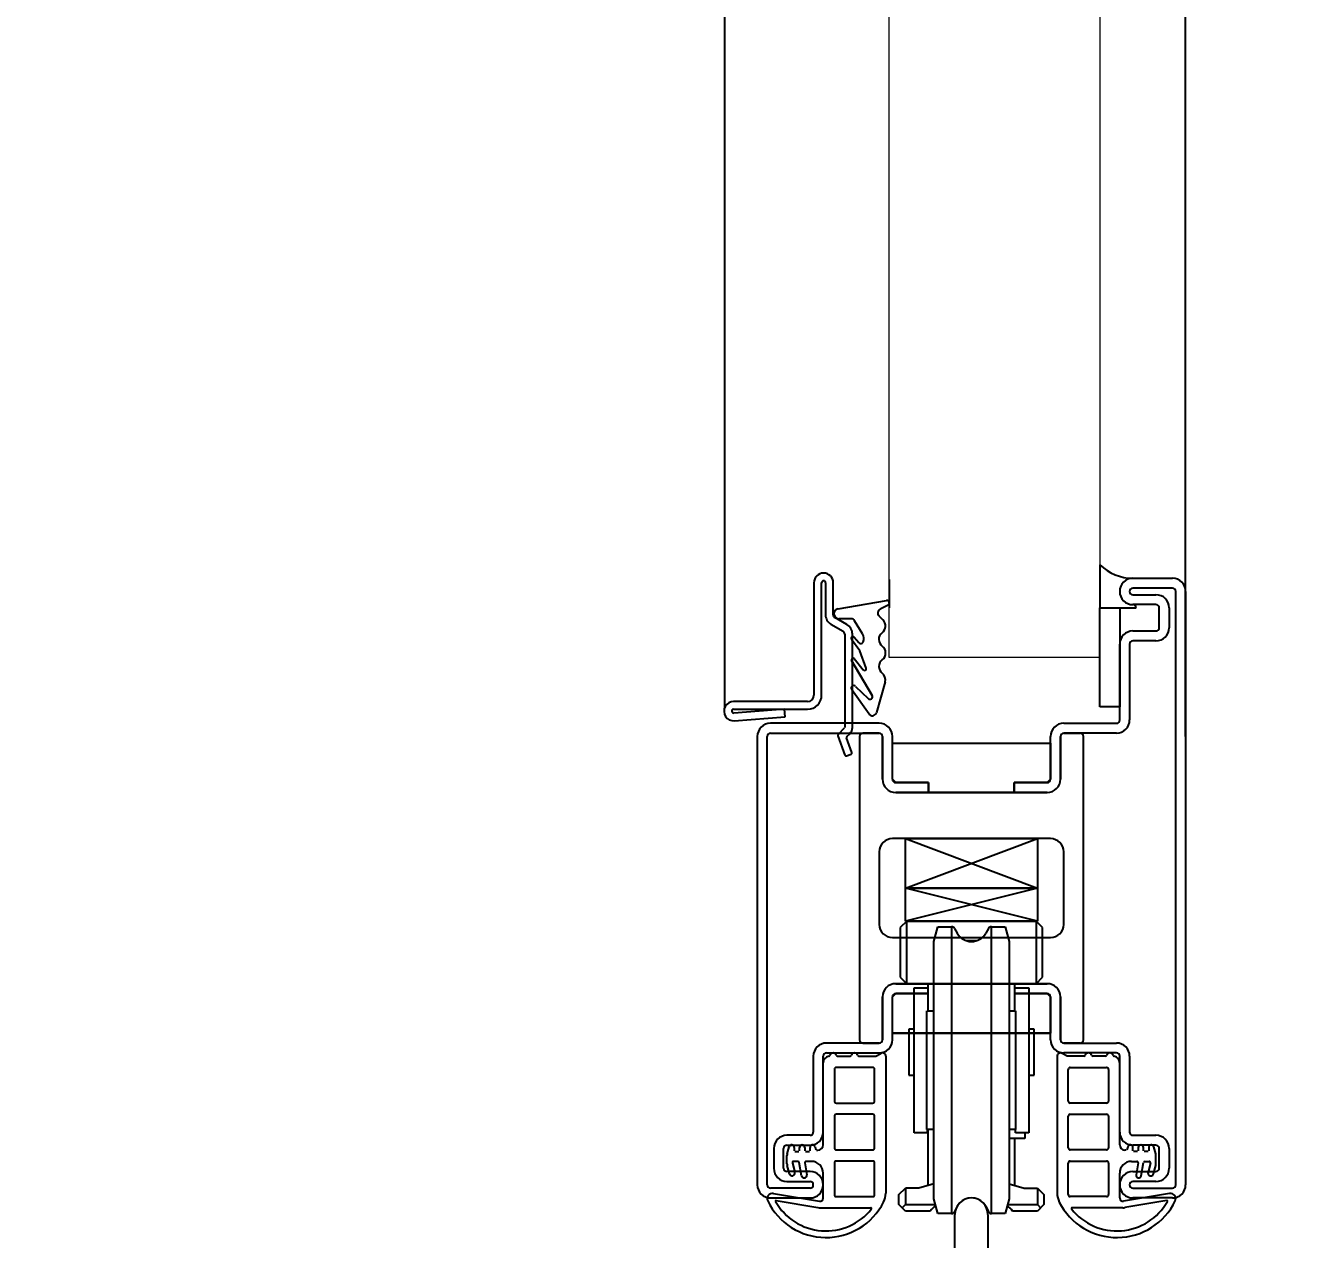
# Model space of a CAD drawing. Header units: inches. Extents: x -2661 to 42767, y -1222 to 9099.
# Drawn here: x -435.72 to -428.07, y 2838.34 to 2845.52 of the extents above; entities that cross this region are included whole.
import ezdxf
from ezdxf import colors
from ezdxf.entities.mleader import LeaderData, LeaderLine
from ezdxf.math import Vec2, Vec3

# ---------------------------------------------------------------- set-up
doc = ezdxf.new("R2010")
doc.units = ezdxf.units.IN
doc.header["$LTSCALE"] = 12
doc.header["$MEASUREMENT"] = 0
doc.layers.get('0').update_dxf_attribs({"linetype": 'CONTINUOUS'})
doc.layers.add('S-ANNO-NOTE', color=4, linetype='CONTINUOUS')
doc.layers.add('S-ARCH', color=1, linetype='CONTINUOUS')
doc.styles.add('Arial', font='arial.ttf', dxfattribs={"width": 0.85})

# ---------------------------------------------------------------- blocks, each defined once
blk = doc.blocks.new('_DotBlank')
at = {"color": 0, "lineweight": -2}
blk.add_line((-0.5, 0), (-1, 0), dxfattribs=at)
blk.add_circle((0, 0), 0.5, dxfattribs=at)

msp = doc.modelspace()

# ---------------------------------------------------------------- linework, layer by layer
at = {"layer": 'S-ARCH'}
for p, q in [((-431.58278, 2869.60671), (-431.58278, 2841.48495)), ((-428.85283, 2841.31468), (-428.85283, 2869.60671)), ((-429.35987, 2842.33068), (-429.35987, 2842.07518)), ((-430.60793, 2842.24371), (-430.60793, 2842.07518)), ((-429.16487, 2842.25068), (-428.93083, 2842.25068)), ((-431.05249, 2842.22429), (-431.05249, 2841.55929)), ((-431.00689, 2841.55929), (-431.00689, 2842.22429)), ((-430.98409, 2842.22429), (-430.98409, 2842.03463)), ((-430.93849, 2842.03464), (-430.93849, 2842.22429)), ((-428.93083, 2842.19218), (-429.16483, 2842.19218)), ((-428.91133, 2838.66268), (-428.91133, 2842.17268)), ((-428.85283, 2842.17268), (-428.85283, 2838.66268)), ((-430.90957, 2842.0705), (-430.62321, 2842.11903)), ((-430.61404, 2842.09079), (-430.66109, 2842.06761)), ((-429.02833, 2842.09468), (-429.16487, 2842.09468)), ((-429.16483, 2842.15318), (-429.02833, 2842.15318)), ((-430.85722, 2841.97675), (-430.92899, 2842.01818)), ((-430.66772, 2842.0275), (-430.64411, 2842.00391)), ((-429.36007, 2841.49018), (-429.36007, 2842.07518)), ((-429.36007, 2842.07518), (-429.24287, 2842.07518)), ((-429.35987, 2842.07518), (-429.14537, 2842.07518)), ((-429.24287, 2842.07518), (-429.24287, 2841.49018)), ((-429.00883, 2841.95818), (-429.00883, 2842.07518)), ((-428.95033, 2842.07518), (-428.95033, 2841.95818)), ((-430.95179, 2841.97869), (-430.88002, 2841.93726)), ((-430.83308, 2842.01097), (-430.90449, 2842.01094)), ((-430.76548, 2841.92199), (-430.81164, 2841.99884)), ((-429.16483, 2841.93868), (-429.02833, 2841.93868)), ((-430.87052, 2841.9208), (-430.87052, 2841.36872)), ((-430.78181, 2841.8211), (-430.83047, 2841.88928)), ((-430.82492, 2841.36872), (-430.82492, 2841.9208)), ((-430.81493, 2841.90184), (-430.78682, 2841.86965)), ((-429.24283, 2841.41218), (-429.24283, 2841.86068)), ((-429.18433, 2841.86068), (-429.18433, 2841.41218)), ((-429.02833, 2841.88018), (-429.16483, 2841.88018)), ((-430.74334, 2841.71901), (-430.78181, 2841.8211)), ((-430.70849, 2841.55714), (-430.8301, 2841.76382)), ((-430.8301, 2841.76382), (-430.70849, 2841.55714)), ((-430.81379, 2841.77528), (-430.76039, 2841.70909)), ((-430.63178, 2841.63707), (-430.68223, 2841.45563)), ((-430.82904, 2841.59178), (-430.72669, 2841.44784)), ((-430.80627, 2841.61112), (-430.73191, 2841.53879)), ((-431.09049, 2841.52129), (-431.52792, 2841.52128)), ((-429.24287, 2841.49018), (-429.36007, 2841.49018)), ((-431.52792, 2841.47568), (-431.09049, 2841.47569)), ((-431.22627, 2841.47548), (-431.52715, 2841.45291)), ((-431.52408, 2841.40741), (-431.22321, 2841.42998)), ((-431.22321, 2841.42998), (-431.22627, 2841.47548)), ((-430.66633, 2841.39268), (-431.30983, 2841.39268)), ((-431.30983, 2841.33418), (-430.66633, 2841.33418)), ((-430.87274, 2841.36335), (-430.90994, 2841.32615)), ((-430.85716, 2841.31444), (-430.8405, 2841.3311)), ((-430.66633, 2841.33418), (-430.76383, 2841.33418)), ((-429.57433, 2841.39268), (-429.26233, 2841.39268)), ((-429.26233, 2841.33418), (-429.57433, 2841.33418)), ((-429.57433, 2841.33418), (-429.47683, 2841.33418)), ((-431.38783, 2841.31468), (-431.38783, 2838.66268)), ((-431.32933, 2838.66268), (-431.32933, 2841.31468)), ((-430.91171, 2841.31817), (-430.87036, 2841.20459)), ((-430.82752, 2841.22019), (-430.85892, 2841.30647)), ((-430.78333, 2841.31468), (-430.78333, 2839.52068)), ((-430.64683, 2841.31468), (-430.64683, 2841.06118)), ((-430.64683, 2841.06118), (-430.64683, 2841.31468)), ((-430.58833, 2841.06118), (-430.58833, 2841.31468)), ((-430.58833, 2841.27568), (-429.65233, 2841.27568)), ((-430.58833, 2841.06118), (-430.58833, 2841.27568)), ((-429.65233, 2841.06118), (-429.65233, 2841.31468)), ((-429.65233, 2841.27568), (-429.65233, 2841.06118)), ((-429.59383, 2841.06118), (-429.59383, 2841.31468)), ((-429.59383, 2841.31468), (-429.59383, 2841.06118)), ((-429.45733, 2839.52068), (-429.45733, 2841.31468)), ((-430.86062, 2841.20005), (-430.83206, 2841.21044)), ((-430.56883, 2841.04168), (-430.58833, 2841.06118)), ((-430.56883, 2841.04168), (-430.37383, 2841.04168)), ((-430.37383, 2841.04168), (-430.56883, 2841.04168)), ((-430.37383, 2841.04168), (-430.37383, 2840.98318)), ((-430.37383, 2840.98318), (-430.37383, 2841.04168)), ((-429.86683, 2840.98318), (-429.86683, 2841.04168)), ((-429.86683, 2841.04168), (-429.67183, 2841.04168)), ((-429.67183, 2841.04168), (-429.86683, 2841.04168)), ((-429.86683, 2841.04168), (-429.86683, 2840.98318)), ((-429.65233, 2841.06118), (-429.67183, 2841.04168)), ((-430.37383, 2840.98318), (-430.56883, 2840.98318)), ((-430.56883, 2840.98318), (-429.67183, 2840.98318)), ((-429.86683, 2840.98318), (-430.37383, 2840.98318)), ((-429.67183, 2840.98318), (-429.86683, 2840.98318)), ((-429.65233, 2840.71018), (-430.58833, 2840.71018)), ((-430.51033, 2840.41776), (-429.73033, 2840.71018)), ((-430.51033, 2840.71018), (-429.73033, 2840.71018)), ((-430.51033, 2840.41776), (-430.51033, 2840.71018)), ((-430.51033, 2840.71018), (-429.73033, 2840.41776)), ((-429.73033, 2840.71018), (-429.73033, 2840.41776)), ((-430.66633, 2840.63218), (-430.66633, 2840.20318)), ((-429.57433, 2840.20318), (-429.57433, 2840.63218)), ((-429.73033, 2840.22276), (-430.51033, 2840.41776)), ((-430.51033, 2840.41776), (-429.73033, 2840.41776)), ((-430.51033, 2840.22276), (-430.51033, 2840.41776)), ((-429.73033, 2840.41776), (-430.51033, 2840.41776)), ((-429.73033, 2840.41776), (-430.51033, 2840.22276)), ((-429.73033, 2840.41776), (-429.73033, 2840.22276)), ((-430.50253, 2840.22276), (-430.54153, 2840.18376)), ((-430.54153, 2840.18376), (-430.54153, 2839.89126)), ((-429.73033, 2840.22276), (-430.51033, 2840.22276)), ((-430.50253, 2839.85226), (-430.50253, 2840.22276)), ((-430.50253, 2840.22276), (-429.73813, 2840.22276)), ((-430.34263, 2840.10213), (-430.31923, 2840.18946)), ((-430.31923, 2840.18946), (-430.23854, 2840.18946)), ((-430.23854, 2840.18946), (-430.23854, 2838.49296)), ((-430.22166, 2840.17971), (-430.20477, 2840.15046)), ((-430.01901, 2840.17971), (-430.03589, 2840.15046)), ((-430.00212, 2838.49296), (-430.00212, 2840.18946)), ((-430.00212, 2840.18946), (-429.92143, 2840.18946)), ((-429.92143, 2840.18946), (-429.89803, 2840.10213)), ((-429.69913, 2840.18376), (-429.73813, 2840.22276)), ((-429.73813, 2840.22276), (-429.73813, 2839.85226)), ((-429.69913, 2839.89126), (-429.69913, 2840.18376)), ((-430.58833, 2840.12518), (-429.65233, 2840.12518)), ((-430.34263, 2838.58029), (-430.34263, 2840.10213)), ((-430.09251, 2840.10576), (-430.14815, 2840.10576)), ((-429.89803, 2840.10213), (-429.89803, 2838.58029)), ((-430.54153, 2839.89126), (-430.50253, 2839.85226)), ((-429.73813, 2839.85226), (-429.69913, 2839.89126)), ((-430.58833, 2839.77418), (-430.56883, 2839.79368)), ((-429.67183, 2839.85218), (-430.56883, 2839.85218)), ((-430.56883, 2839.85218), (-430.37383, 2839.85218)), ((-430.37383, 2839.79368), (-430.56883, 2839.79368)), ((-430.56883, 2839.79368), (-430.37383, 2839.79368)), ((-430.50253, 2839.85226), (-430.34263, 2839.85226)), ((-430.45963, 2838.97071), (-430.45963, 2839.82871)), ((-430.45963, 2839.82871), (-430.38163, 2839.82871)), ((-430.37773, 2839.85226), (-430.37773, 2839.69216)), ((-430.37383, 2839.85218), (-429.86683, 2839.85218)), ((-429.73813, 2839.85226), (-429.89803, 2839.85226)), ((-429.86683, 2839.85218), (-429.67183, 2839.85218)), ((-429.67183, 2839.79368), (-429.86683, 2839.79368)), ((-429.86683, 2839.79368), (-429.67183, 2839.79368)), ((-429.86293, 2839.69216), (-429.86293, 2839.85226)), ((-429.85903, 2839.82871), (-429.78103, 2839.82871)), ((-429.78103, 2839.82871), (-429.78103, 2838.97071)), ((-429.67183, 2839.79368), (-429.65233, 2839.77418)), ((-430.64683, 2839.77418), (-430.64683, 2839.52068)), ((-430.64683, 2839.52068), (-430.64683, 2839.77418)), ((-430.58833, 2839.52068), (-430.58833, 2839.77418)), ((-430.58833, 2839.55968), (-430.58833, 2839.77418)), ((-429.65233, 2839.52068), (-429.65233, 2839.77418)), ((-429.65233, 2839.77418), (-429.65233, 2839.55968)), ((-429.59383, 2839.52068), (-429.59383, 2839.77418)), ((-429.59383, 2839.77418), (-429.59383, 2839.52068)), ((-430.38358, 2838.99026), (-430.38358, 2839.69215)), ((-430.38163, 2839.69215), (-430.34263, 2839.69221)), ((-429.89803, 2839.69221), (-429.85903, 2839.69215)), ((-429.85708, 2838.99026), (-429.85708, 2839.69215)), ((-430.45963, 2839.58258), (-430.49005, 2839.58364)), ((-430.49005, 2839.58364), (-430.49005, 2839.31064)), ((-429.74983, 2839.58366), (-429.78103, 2839.58258)), ((-429.74983, 2839.31061), (-429.74983, 2839.58366)), ((-430.66633, 2839.50118), (-430.97833, 2839.50118)), ((-430.76383, 2839.50118), (-430.66633, 2839.50118)), ((-429.65233, 2839.55968), (-430.58833, 2839.55968)), ((-430.58833, 2839.55968), (-429.65233, 2839.55968)), ((-429.47683, 2839.50118), (-429.57433, 2839.50118)), ((-429.57433, 2839.50118), (-429.26233, 2839.50118)), ((-431.05633, 2839.42318), (-431.05633, 2838.97468)), ((-430.99783, 2838.97468), (-430.99783, 2839.42318)), ((-430.97833, 2839.44268), (-430.66633, 2839.44268)), ((-430.91317, 2839.42318), (-430.83874, 2839.42318)), ((-430.78642, 2839.42318), (-430.68583, 2839.42318)), ((-430.68583, 2839.42318), (-430.65658, 2839.44007)), ((-430.62733, 2839.42318), (-430.62733, 2838.61318)), ((-429.61333, 2839.42318), (-429.61333, 2838.61318)), ((-429.55483, 2839.42318), (-429.58408, 2839.44007)), ((-429.26233, 2839.44268), (-429.57433, 2839.44268)), ((-429.45424, 2839.42318), (-429.55483, 2839.42318)), ((-429.32749, 2839.42318), (-429.40192, 2839.42318)), ((-429.24283, 2838.97468), (-429.24283, 2839.42318)), ((-429.18433, 2839.42318), (-429.18433, 2838.97468)), ((-430.99783, 2838.89845), (-430.99783, 2839.38418)), ((-430.93153, 2839.34518), (-430.93153, 2839.15798)), ((-430.70533, 2839.35688), (-430.91983, 2839.35688)), ((-430.69363, 2839.15798), (-430.69363, 2839.34518)), ((-429.54703, 2839.15798), (-429.54703, 2839.34518)), ((-429.53533, 2839.35688), (-429.32083, 2839.35688)), ((-429.30913, 2839.34518), (-429.30913, 2839.15798)), ((-429.24283, 2838.89845), (-429.24283, 2839.38418)), ((-430.49005, 2839.31064), (-430.45963, 2839.3117)), ((-429.78103, 2839.3117), (-429.74983, 2839.31061)), ((-430.91983, 2839.14628), (-430.70533, 2839.14628)), ((-429.32083, 2839.14628), (-429.53533, 2839.14628)), ((-430.93153, 2839.06828), (-430.93153, 2838.88109)), ((-430.70533, 2839.07998), (-430.91983, 2839.07998)), ((-430.69363, 2838.88109), (-430.69363, 2839.06828)), ((-429.54703, 2838.88109), (-429.54703, 2839.06828)), ((-429.53533, 2839.07998), (-429.32083, 2839.07998)), ((-429.30913, 2839.06828), (-429.30913, 2838.88109)), ((-431.07583, 2838.95518), (-431.21233, 2838.95518)), ((-430.38163, 2838.97071), (-430.45963, 2838.97071)), ((-430.34263, 2838.99021), (-430.38163, 2838.99026)), ((-430.38163, 2838.99026), (-430.38163, 2838.97071)), ((-430.37773, 2838.99026), (-430.37773, 2838.65789)), ((-429.85903, 2838.99026), (-429.89803, 2838.99021)), ((-429.85903, 2838.97071), (-429.85903, 2838.99026)), ((-429.78103, 2838.97071), (-429.85903, 2838.97071)), ((-429.80443, 2838.97071), (-429.80443, 2838.93576)), ((-429.16483, 2838.95518), (-429.02833, 2838.95518)), ((-431.29033, 2838.87718), (-431.29033, 2838.76018)), ((-431.23183, 2838.76018), (-431.23183, 2838.87718)), ((-431.21233, 2838.89668), (-431.07583, 2838.89668)), ((-431.211, 2838.84623), (-431.20011, 2838.8869)), ((-431.16944, 2838.88286), (-431.16944, 2838.86335)), ((-431.13824, 2838.86335), (-431.13824, 2838.88286)), ((-431.10703, 2838.88286), (-431.10703, 2838.86335)), ((-431.07583, 2838.86335), (-431.07583, 2838.88286)), ((-431.04516, 2838.8869), (-431.04067, 2838.87014)), ((-429.80443, 2838.93576), (-429.89803, 2838.93576)), ((-429.86293, 2838.65789), (-429.86293, 2838.93576)), ((-429.1955, 2838.8869), (-429.19999, 2838.87014)), ((-429.02833, 2838.89668), (-429.16483, 2838.89668)), ((-429.16483, 2838.86335), (-429.16483, 2838.88286)), ((-429.13363, 2838.88286), (-429.13363, 2838.86335)), ((-429.10243, 2838.86335), (-429.10243, 2838.88286)), ((-429.07123, 2838.88286), (-429.07123, 2838.86335)), ((-429.02966, 2838.84623), (-429.04056, 2838.8869)), ((-429.00883, 2838.76018), (-429.00883, 2838.87718)), ((-428.95033, 2838.87718), (-428.95033, 2838.76018)), ((-431.21233, 2838.78746), (-431.21233, 2838.83614)), ((-431.14701, 2838.80095), (-431.17258, 2838.80095)), ((-431.16554, 2838.85945), (-431.14214, 2838.85945)), ((-431.10314, 2838.85945), (-431.07973, 2838.85945)), ((-431.06803, 2838.80095), (-431.09949, 2838.80095)), ((-431.03691, 2838.86725), (-431.02903, 2838.86725)), ((-430.91983, 2838.86939), (-430.70533, 2838.86939)), ((-430.70533, 2838.80309), (-430.91983, 2838.80309)), ((-429.32083, 2838.86939), (-429.53533, 2838.86939)), ((-429.53533, 2838.80309), (-429.32083, 2838.80309)), ((-429.20376, 2838.86725), (-429.21163, 2838.86725)), ((-429.17263, 2838.80095), (-429.14117, 2838.80095)), ((-429.13752, 2838.85945), (-429.16093, 2838.85945)), ((-429.07513, 2838.85945), (-429.09853, 2838.85945)), ((-429.09365, 2838.80095), (-429.06808, 2838.80095)), ((-429.02833, 2838.78746), (-429.02833, 2838.83614)), ((-431.07583, 2838.74068), (-431.21233, 2838.74068)), ((-431.1977, 2838.72771), (-431.211, 2838.77736)), ((-431.18012, 2838.79113), (-431.16544, 2838.73636)), ((-431.12555, 2838.71635), (-431.13933, 2838.79451)), ((-431.10717, 2838.7918), (-431.09482, 2838.72177)), ((-430.99783, 2838.58469), (-430.99783, 2838.73075)), ((-430.93153, 2838.79139), (-430.93153, 2838.60419)), ((-430.69363, 2838.60419), (-430.69363, 2838.79139)), ((-429.54703, 2838.60419), (-429.54703, 2838.79139)), ((-429.30913, 2838.79139), (-429.30913, 2838.60419)), ((-429.24283, 2838.58469), (-429.24283, 2838.73075)), ((-429.16483, 2838.74068), (-429.02833, 2838.74068)), ((-429.13349, 2838.7918), (-429.14584, 2838.72177)), ((-429.11511, 2838.71635), (-429.10133, 2838.79451)), ((-429.06054, 2838.79113), (-429.07522, 2838.73636)), ((-429.04296, 2838.72771), (-429.02966, 2838.77736)), ((-431.21233, 2838.68218), (-431.07583, 2838.68218)), ((-430.34263, 2838.6673), (-430.43233, 2838.64326)), ((-429.89803, 2838.6673), (-429.80833, 2838.64326)), ((-429.02833, 2838.68218), (-429.16483, 2838.68218)), ((-431.07583, 2838.64318), (-431.30983, 2838.64318)), ((-431.30983, 2838.58468), (-431.07583, 2838.58468)), ((-431.29292, 2838.61155), (-431.02059, 2838.56546)), ((-430.91983, 2838.59249), (-430.70533, 2838.59249)), ((-430.54933, 2838.60426), (-430.51033, 2838.64326)), ((-430.54933, 2838.54576), (-430.54933, 2838.60426)), ((-430.43233, 2838.64326), (-430.51033, 2838.64326)), ((-430.51033, 2838.64326), (-430.51033, 2838.54576)), ((-430.31923, 2838.49296), (-430.34263, 2838.58029)), ((-429.89803, 2838.58029), (-429.92143, 2838.49296)), ((-429.80833, 2838.64326), (-429.73033, 2838.64326)), ((-429.73033, 2838.64326), (-429.69133, 2838.60426)), ((-429.73033, 2838.64326), (-429.73033, 2838.54576)), ((-429.69133, 2838.60426), (-429.69133, 2838.54576)), ((-429.32083, 2838.59249), (-429.53533, 2838.59249)), ((-428.94774, 2838.61155), (-429.22008, 2838.56546)), ((-429.16483, 2838.64318), (-428.93083, 2838.64318)), ((-428.93083, 2838.58468), (-429.16483, 2838.58468)), ((-431.27615, 2838.56916), (-431.02871, 2838.52728)), ((-431.01569, 2838.52619), (-430.71504, 2838.52619)), ((-430.51033, 2838.50676), (-430.54933, 2838.54576)), ((-430.52983, 2838.52626), (-430.51033, 2838.54576)), ((-430.51033, 2838.54576), (-430.33338, 2838.54576)), ((-430.36389, 2838.50676), (-430.51033, 2838.50676)), ((-430.23854, 2838.49296), (-430.31923, 2838.49296)), ((-430.20477, 2838.53593), (-430.22166, 2838.50271)), ((-430.03589, 2838.53593), (-430.01901, 2838.50271)), ((-429.92143, 2838.49296), (-430.00212, 2838.49296)), ((-429.90728, 2838.54576), (-429.73033, 2838.54576)), ((-429.73033, 2838.50676), (-429.87678, 2838.50676)), ((-429.73033, 2838.54576), (-429.71083, 2838.52626)), ((-429.69133, 2838.54576), (-429.73033, 2838.50676)), ((-429.22497, 2838.52619), (-429.52563, 2838.52619)), ((-428.96452, 2838.56916), (-429.21195, 2838.52728)), ((-430.21886, 2837.2394), (-430.21886, 2838.48489)), ((-430.02386, 2838.48489), (-430.02386, 2836.7714))]:
    msp.add_line(p, q, dxfattribs=at)
at = {"layer": 'S-ARCH', "lineweight": 18}
for p, q in [((-430.60787, 2841.78268), (-430.60787, 2869.60671)), ((-429.35987, 2869.60671), (-429.35987, 2841.78268)), ((-429.35987, 2841.78268), (-430.60787, 2841.78268))]:
    msp.add_line(p, q, dxfattribs=at)
at = {"layer": 'S-ARCH'}
for centre, radius, start, end in [((-429.16448, 2842.52928), 0.2786, 225.468016, 269.920977), ((-430.99549, 2842.22429), 0.057, 0.00064, 180.00064), ((-429.16487, 2842.17268), 0.078, 90, 270), ((-429.16483, 2842.17268), 0.078, 90, 270), ((-428.93083, 2842.17268), 0.078, 0, 90), ((-430.99549, 2842.22429), 0.0114, 0.00064, 180.00064), ((-429.16483, 2842.17268), 0.0195, 90, 270), ((-428.93083, 2842.17268), 0.0195, 0, 90), ((-430.62067, 2842.10425), 0.015, 296.225753, 99.746244), ((-429.16487, 2842.07518), 0.0195, 360, 90), ((-429.02833, 2842.07518), 0.078, 0, 90), ((-429.02833, 2842.07518), 0.0195, 0, 90), ((-430.91949, 2842.03464), 0.0646, 180.00064, 240.00064), ((-430.91949, 2842.03464), 0.019, 180.00064, 240.00064), ((-430.90449, 2842.04094), 0.03, 99.751892, 270), ((-430.65005, 2842.04518), 0.025, 116.225753, 225.025353), ((-430.88952, 2841.9208), 0.019, 0.00064, 60.00064), ((-430.88952, 2841.9208), 0.0646, 0.00064, 60.00064), ((-430.83307, 2841.98597), 0.025, 30.986131, 90.028542), ((-430.67945, 2841.96854), 0.05, 307.280056, 45.025353), ((-429.16483, 2841.86068), 0.078, 90, 180), ((-429.02833, 2841.95818), 0.078, 270, 0), ((-429.02833, 2841.95818), 0.0195, 270, 0), ((-430.82241, 2841.89521), 0.01, 41.551411, 216.316822), ((-430.77552, 2841.87951), 0.015, 221.125231, 336.222249), ((-430.8069, 2841.89444), 0.04974, 335.063905, 33.625532), ((-430.61888, 2841.88897), 0.05, 127.280056, 233.425696), ((-429.16483, 2841.86068), 0.0195, 90, 180), ((-430.67847, 2841.80867), 0.05, 307.174755, 53.425696), ((-430.82148, 2841.76889), 0.01, 39.732343, 210.472906), ((-430.7527, 2841.71548), 0.01, 219.732343, 20.643286), ((-430.61804, 2841.72899), 0.05, 127.174755, 231.745347), ((-430.67996, 2841.65046), 0.05, 344.462808, 51.745347), ((-431.09049, 2841.55929), 0.038, 270.00064, 0.00064), ((-431.09049, 2841.55929), 0.0836, 270.00064, 0.00064), ((-430.81678, 2841.60042), 0.015, 45.511718, 215.172544), ((-430.72139, 2841.54948), 0.015, 225.475142, 30.676743), ((-431.52792, 2841.46428), 0.057, 90.00064, 273.858704), ((-431.52792, 2841.46428), 0.0114, 90.00064, 273.858704), ((-430.70631, 2841.46233), 0.025, 215.417053, 344.462808), ((-429.26233, 2841.41218), 0.078, 270, 0), ((-429.26233, 2841.41218), 0.0195, 270, 0), ((-431.30983, 2841.31468), 0.078, 90, 180), ((-431.30983, 2841.31468), 0.0195, 90, 180), ((-430.90457, 2841.32077), 0.0076, 135.00064, 200.00205), ((-430.87812, 2841.36872), 0.0532, 315.00064, 0.00064), ((-430.76383, 2841.31468), 0.0195, 90, 180), ((-430.66633, 2841.31468), 0.078, 0, 90), ((-430.66633, 2841.31468), 0.0195, 0, 90), ((-430.66633, 2841.31468), 0.0195, 0, 90), ((-429.57433, 2841.31468), 0.078, 90, 180), ((-429.57433, 2841.31468), 0.0195, 90, 180), ((-429.57433, 2841.31468), 0.0195, 90, 180), ((-429.47683, 2841.31468), 0.0195, 0, 90), ((-430.85178, 2841.30907), 0.0076, 135.00064, 200.00205), ((-430.86322, 2841.20719), 0.0076, 200.00205, 290.00205), ((-430.83466, 2841.21759), 0.0076, 290.00205, 20.00205), ((-430.56883, 2841.06118), 0.078, 180, 270), ((-430.56883, 2841.06118), 0.078, 180, 270), ((-430.56883, 2841.06118), 0.0195, 180, 270), ((-429.67183, 2841.06118), 0.078, 270, 0), ((-429.67183, 2841.06118), 0.0195, 270, 0), ((-429.67183, 2841.06118), 0.078, 270, 0), ((-430.58833, 2840.63218), 0.078, 90, 180), ((-429.65233, 2840.63218), 0.078, 0, 90), ((-430.58833, 2840.20318), 0.078, 180, 270), ((-430.23854, 2840.16996), 0.0195, 30, 90), ((-430.00212, 2840.16996), 0.0195, 90, 150), ((-429.65233, 2840.20318), 0.078, 270, 0), ((-430.12033, 2840.19921), 0.0975, 210, 330), ((-430.56883, 2839.77418), 0.078, 90, 180), ((-430.56883, 2839.77418), 0.078, 90, 180), ((-430.56883, 2839.77418), 0.0195, 90, 180), ((-429.67183, 2839.77418), 0.078, 0, 90), ((-429.67183, 2839.77418), 0.078, 0, 90), ((-429.67183, 2839.77418), 0.0195, 0, 90), ((-430.97833, 2839.42318), 0.078, 90, 180), ((-430.76383, 2839.52068), 0.0195, 180, 270), ((-430.66633, 2839.52068), 0.078, 270, 0), ((-430.66633, 2839.52068), 0.0195, 270, 0), ((-430.66633, 2839.52068), 0.0195, 270, 0), ((-429.57433, 2839.52068), 0.078, 180, 270), ((-429.57433, 2839.52068), 0.0195, 180, 270), ((-429.57433, 2839.52068), 0.0195, 180, 270), ((-429.47683, 2839.52068), 0.0195, 270, 0), ((-429.26233, 2839.42318), 0.078, 0, 90), ((-430.97833, 2839.42318), 0.0195, 90, 180), ((-430.95883, 2839.38418), 0.039, 98.361006, 180), ((-430.96564, 2839.43048), 0.0078, 278.361006, 344.484798), ((-430.93933, 2839.42318), 0.0195, 16.60155, 164.484798), ((-430.91317, 2839.43098), 0.0078, 196.60155, 270), ((-430.83874, 2839.43098), 0.0078, 270, 343.39845), ((-430.81258, 2839.42318), 0.0195, 16.60155, 163.39845), ((-430.78642, 2839.43098), 0.0078, 196.60155, 270), ((-430.64683, 2839.42318), 0.0195, 0, 120), ((-429.59383, 2839.42318), 0.0195, 60, 180), ((-429.45424, 2839.43098), 0.0078, 270, 343.39845), ((-429.42808, 2839.42318), 0.0195, 16.60155, 163.39845), ((-429.40192, 2839.43098), 0.0078, 196.60155, 270), ((-429.32749, 2839.43098), 0.0078, 270, 343.39845), ((-429.30133, 2839.42318), 0.0195, 15.515202, 163.39845), ((-429.27503, 2839.43048), 0.0078, 195.515202, 261.638994), ((-429.28183, 2839.38418), 0.039, 0, 81.638994), ((-429.26233, 2839.42318), 0.0195, 0, 90), ((-430.91983, 2839.34518), 0.0117, 90, 180), ((-430.70533, 2839.34518), 0.0117, 0, 90), ((-429.53533, 2839.34518), 0.0117, 90, 180), ((-429.32083, 2839.34518), 0.0117, 0, 90), ((-430.91983, 2839.15798), 0.0117, 180, 270), ((-430.70533, 2839.15798), 0.0117, 270, 0), ((-429.53533, 2839.15798), 0.0117, 180, 270), ((-429.32083, 2839.15798), 0.0117, 270, 0), ((-430.91983, 2839.06828), 0.0117, 90, 180), ((-430.70533, 2839.06828), 0.0117, 0, 90), ((-429.53533, 2839.06828), 0.0117, 90, 180), ((-429.32083, 2839.06828), 0.0117, 0, 90), ((-431.21233, 2838.87718), 0.078, 90, 180), ((-431.07583, 2838.97468), 0.078, 270, 0), ((-431.07583, 2838.97468), 0.0195, 270, 0), ((-429.16483, 2838.97468), 0.078, 180, 270), ((-429.16483, 2838.97468), 0.0195, 180, 270), ((-429.02833, 2838.87718), 0.078, 0, 90), ((-431.21233, 2838.87718), 0.0195, 90, 180), ((-431.18504, 2838.88286), 0.0156, 0, 165), ((-431.12263, 2838.88286), 0.0156, 0, 180), ((-431.06023, 2838.88286), 0.0156, 15, 180), ((-431.02903, 2838.89845), 0.0312, 270, 0), ((-430.91983, 2838.88109), 0.0117, 180, 270), ((-430.70533, 2838.88109), 0.0117, 270, 0), ((-429.53533, 2838.88109), 0.0117, 180, 270), ((-429.32083, 2838.88109), 0.0117, 270, 0), ((-429.21163, 2838.89845), 0.0312, 180, 270), ((-429.18043, 2838.88286), 0.0156, 0, 165), ((-429.11803, 2838.88286), 0.0156, 0, 180), ((-429.05563, 2838.88286), 0.0156, 15, 180), ((-429.02833, 2838.87718), 0.0195, 0, 90), ((-431.17333, 2838.83614), 0.039, 165, 180), ((-431.17258, 2838.79315), 0.0078, 90, 195), ((-431.14701, 2838.79315), 0.0078, 10, 90), ((-431.09949, 2838.79315), 0.0078, 90, 190), ((-431.06803, 2838.73075), 0.0702, 0, 90), ((-430.91983, 2838.79139), 0.0117, 90, 180), ((-430.70533, 2838.79139), 0.0117, 0, 90), ((-429.53533, 2838.79139), 0.0117, 90, 180), ((-429.32083, 2838.79139), 0.0117, 0, 90), ((-429.17263, 2838.73075), 0.0702, 90, 180), ((-429.14117, 2838.79315), 0.0078, 350, 90), ((-429.09365, 2838.79315), 0.0078, 90, 170), ((-429.06808, 2838.79315), 0.0078, 345, 90), ((-429.06733, 2838.83614), 0.039, 0, 15), ((-431.21233, 2838.76018), 0.078, 180, 270), ((-431.21233, 2838.76018), 0.0195, 180, 270), ((-431.17333, 2838.78746), 0.039, 180, 195), ((-431.18157, 2838.73204), 0.0167, 195, 15), ((-431.07583, 2838.66268), 0.078, 270, 90), ((-429.16483, 2838.66268), 0.078, 90, 270), ((-429.05909, 2838.73204), 0.0167, 165, 345), ((-429.06733, 2838.78746), 0.039, 345, 0), ((-429.02833, 2838.76018), 0.0195, 270, 0), ((-429.02833, 2838.76018), 0.078, 270, 0), ((-431.30983, 2838.66268), 0.078, 180, 270), ((-431.30983, 2838.66268), 0.0195, 180, 270), ((-431.11019, 2838.71906), 0.0156, 190, 10), ((-431.07583, 2838.66268), 0.0195, 270, 90), ((-429.16483, 2838.66268), 0.0195, 90, 270), ((-429.13048, 2838.71906), 0.0156, 170, 350), ((-428.93083, 2838.66268), 0.078, 270, 0), ((-428.93083, 2838.66268), 0.0195, 270, 0), ((-431.29813, 2838.58079), 0.0312, 80.394001, 205.746923), ((-431.01733, 2838.58469), 0.0195, 260.394001, 0), ((-430.91983, 2838.60419), 0.0117, 180, 270), ((-430.70533, 2838.60419), 0.0117, 270, 0), ((-430.74433, 2838.61318), 0.117, 333.080443, 0), ((-430.12033, 2838.48718), 0.0975, 0, 180), ((-430.12033, 2838.48718), 0.0975, 30, 150), ((-429.49633, 2838.61318), 0.117, 180, 206.919557), ((-429.53533, 2838.60419), 0.0117, 180, 270), ((-429.32083, 2838.60419), 0.0117, 270, 0), ((-429.22333, 2838.58469), 0.0195, 180, 279.605999), ((-428.94253, 2838.58079), 0.0312, 334.253077, 99.605999), ((-430.98138, 2838.73355), 0.38286, 205.746923, 333.080443), ((-431.2768, 2838.56531), 0.0039, 80.394001, 209.661396), ((-430.98138, 2838.73355), 0.34386, 209.661396, 321.579003), ((-431.01569, 2838.60419), 0.078, 260.394001, 270), ((-430.71504, 2838.52229), 0.0039, 321.579003, 90), ((-430.12033, 2838.31176), 0.312, 132.740392, 141.317813), ((-430.23854, 2838.51246), 0.0195, 270, 330), ((-430.00212, 2838.51246), 0.0195, 210, 270), ((-430.12033, 2838.31176), 0.312, 38.682187, 47.259608), ((-429.25928, 2838.73355), 0.38286, 206.919557, 334.253077), ((-429.52563, 2838.52229), 0.0039, 90, 218.420997), ((-429.25928, 2838.73355), 0.34386, 218.420997, 330.338604), ((-429.22497, 2838.60419), 0.078, 270, 279.605999), ((-428.96387, 2838.56531), 0.0039, 330.338604, 99.605999)]:
    msp.add_arc(centre, radius, start, end, dxfattribs=at)

# ---------------------------------------------------------------- leaders
at = {"layer": 'S-ANNO-NOTE'}
ml = msp.add_multileader_mtext('Standard', dxfattribs=at)
ml.set_content('\\A1;#4 HORIZONTAL BARS @12"O.C.', color=4, style='Arial')
ml.set_leader_properties(color=2)
ml.set_arrow_properties(name='DOTBLANK')
ml.build(insert=Vec2(0, 0))
ml.multileader.update_dxf_attribs({"dogleg_length": 0.36, "arrow_head_size": 1.875, "scale": 12})
ctx = ml.context
ctx.base_point, ctx.scale, ctx.char_height, ctx.arrow_head_size, ctx.landing_gap_size, ctx.plane_origin = Vec3(-289.04193, 2859.54657), 12, 1.125, 1.875, 1.08, Vec3(-221.03213, 3140.40088)
ctx.text_align_type = 2
notes = []
notes.append((ctx, [(0, (1, 1, 0), (-264.60273, 2859.54657), (-1, 0), 1.5, [(0, [(-246.70578, 2841.21292)], 0, [])])]))
ctx.mtext.insert, ctx.mtext.width, ctx.mtext.defined_height, ctx.mtext.alignment, ctx.mtext.flow_direction = Vec3(-267.18273, 2860.27444), 23.8739952, 3.77427, 3, 5
ml = msp.add_multileader_mtext('Standard', dxfattribs=at)
ml.set_content('LINEAR DIFFUSER WHERE OCCURS, S.A.D.', color=4, style='Arial')
ml.set_leader_properties(color=2)
ml.build(insert=Vec2(0, 0))
ml.multileader.update_dxf_attribs({"dogleg_length": 0.36, "arrow_head_size": 1.3125, "scale": 12})
ctx = ml.context
ctx.base_point, ctx.scale, ctx.char_height, ctx.arrow_head_size, ctx.landing_gap_size, ctx.plane_origin = Vec3(-379.96964, 2859.30307), 12, 1.125, 1.3125, 1.08, Vec3(-319.8684, 2552.94483)
ctx.text_align_type = 2
notes.append((ctx, [(0, (1, 1, 0), (-360.70698, 2859.30307), (-1, 0), 1.5, [(0, [(-343.53841, 2838.35699)], 0, [])])]))
ctx.mtext.insert, ctx.mtext.rotation, ctx.mtext.width, ctx.mtext.alignment, ctx.mtext.flow_direction = Vec3(-363.28698, 2859.97684), 6.2831853, 16.1061255, 3, 5
ml = msp.add_multileader_mtext('Standard', dxfattribs=at)
ml.set_content('FINISH, S.A.D.', color=4, style='Arial')
ml.set_leader_properties(color=2)
ml.build(insert=Vec2(0, 0))
ml.multileader.update_dxf_attribs({"dogleg_length": 0.36, "arrow_head_size": 1.3125, "scale": 12})
ctx = ml.context
ctx.base_point, ctx.scale, ctx.char_height, ctx.arrow_head_size, ctx.landing_gap_size, ctx.plane_origin = Vec3(-373.1226, 2853.64743), 12, 1.125, 1.3125, 1.08, Vec3(-319.8684, 2547.28919)
ctx.text_align_type = 2
notes.append((ctx, [(0, (1, 1, 0), (-360.70698, 2853.64743), (-1, 0), 1.5, [(0, [(-349.00914, 2838.35376)], 0, [])])]))
ctx.mtext.insert, ctx.mtext.rotation, ctx.mtext.width, ctx.mtext.alignment, ctx.mtext.flow_direction = Vec3(-363.28698, 2854.3212), 6.2831853, 12.6978471, 3, 5
ml = msp.add_multileader_mtext('Standard', dxfattribs=at)
ml.set_content('SHEATHING w/ E.N. PER PLAN', color=4, style='Arial')
ml.set_leader_properties(color=2)
ml.build(insert=Vec2(0, 0))
ml.multileader.update_dxf_attribs({"dogleg_length": 0.36, "arrow_head_size": 1.3125, "scale": 12})
ctx = ml.context
ctx.base_point, ctx.scale, ctx.char_height, ctx.arrow_head_size, ctx.landing_gap_size, ctx.plane_origin = Vec3(-376.6606, 2849.64743), 12, 1.125, 1.3125, 1.08, Vec3(-319.8684, 2543.28919)
ctx.text_align_type = 2
notes.append((ctx, [(0, (1, 1, 0), (-360.70698, 2849.64743), (-1, 0), 1.5, [(0, [(-349.10289, 2833.32876)], 0, [])])]))
ctx.mtext.insert, ctx.mtext.rotation, ctx.mtext.width, ctx.mtext.alignment, ctx.mtext.flow_direction = Vec3(-363.28698, 2850.21031), 6.2831853, 12.6978471, 3, 5
ml = msp.add_multileader_mtext('Standard', dxfattribs=at)
ml.set_content(' #4 VERTICAL BAR @12" O.C. (CENTERED IN STEM WALL)', color=256, style='Arial')
ml.set_leader_properties(color=2)
ml.build(insert=Vec2(0, 0))
ml.multileader.update_dxf_attribs({"dogleg_length": 0.125, "arrow_head_size": 1.3125, "scale": 12})
ctx = ml.context
ctx.base_point, ctx.scale, ctx.char_height, ctx.arrow_head_size, ctx.landing_gap_size, ctx.plane_origin = Vec3(-286.17003, 2848.06606), 12, 1.125, 1.3125, 0.75, Vec3(-265.37565, 3041.1017)
ctx.text_align_type = 2
notes.append((ctx, [(1, (1, 1, 0), (-264.60273, 2848.06606), (-1, 0), 1.5, [(0, [(-247.70578, 2831.65735)], 0, [])])]))
ctx.mtext.insert, ctx.mtext.width, ctx.mtext.defined_height, ctx.mtext.alignment, ctx.mtext.flow_direction = Vec3(-266.85273, 2848.79393), 19.407493, 4.37074, 3, 5
ml = msp.add_multileader_mtext('Standard', dxfattribs=at)
ml.set_content('PSL BEAM PER PLAN w/ HANGER PER HANGER SCHEDULE', color=4, style='Arial')
ml.set_leader_properties(color=2)
ml.build(insert=Vec2(0, 0))
ml.multileader.update_dxf_attribs({"dogleg_length": 0.36, "arrow_head_size": 1.3125, "scale": 12})
ctx = ml.context
ctx.base_point, ctx.scale, ctx.char_height, ctx.arrow_head_size, ctx.landing_gap_size, ctx.plane_origin = Vec3(-379.63176, 2844.70132), 12, 1.125, 1.3125, 1.08, Vec3(-319.8684, 2538.86951)
ctx.text_align_type = 2
notes.append((ctx, [(0, (1, 1, 0), (-360.70698, 2844.70132), (-1, 0), 1.5, [(0, [(-351.11936, 2828.90908)], 0, [])])]))
ctx.mtext.insert, ctx.mtext.rotation, ctx.mtext.width, ctx.mtext.alignment, ctx.mtext.flow_direction = Vec3(-363.28698, 2845.27341), 6.2831853, 17.2657216, 3, 5
for ctx, leaders in notes:
    for number, flags, end, landing, length, lines in leaders:
        leader = LeaderData()
        leader.index, (leader.has_last_leader_line, leader.has_dogleg_vector, leader.attachment_direction) = number, flags
        leader.last_leader_point, leader.dogleg_vector, leader.dogleg_length = Vec3(end), Vec3(landing), length
        for number, points, colour, breaks in lines:
            line = LeaderLine()
            line.index, line.vertices, line.color, line.breaks = number, Vec3.list(points), colors.encode_raw_color(colour), breaks
            leader.lines.append(line)
        ctx.leaders.append(leader)

doc.saveas('drawing.dxf')
